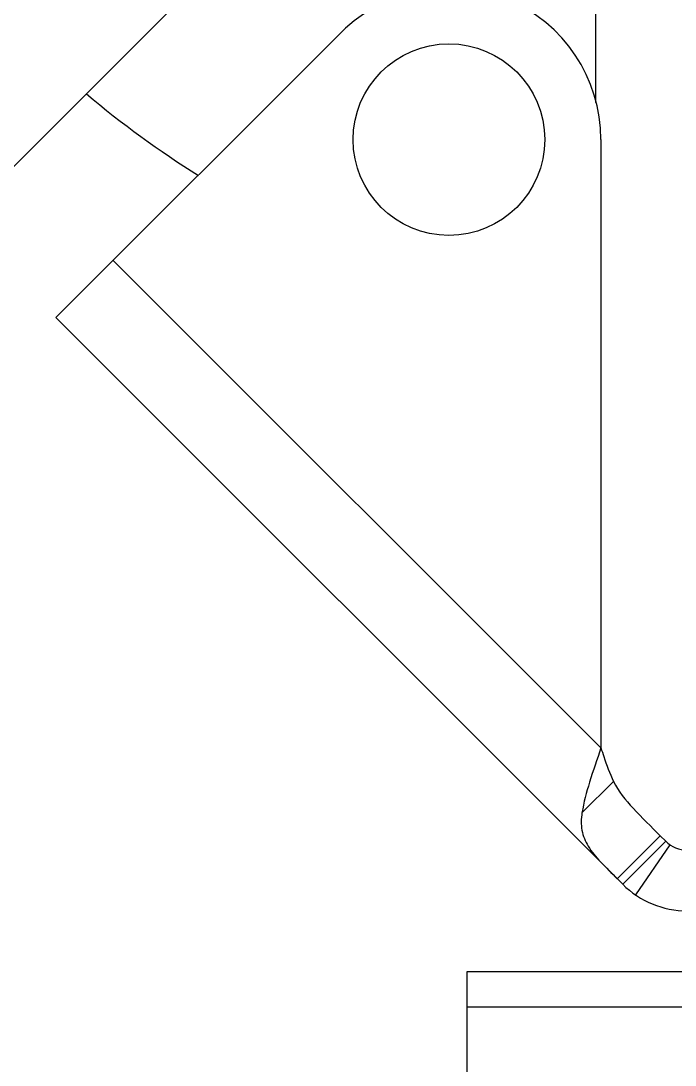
# Model space of a CAD drawing. Extents: x 1382187 to 1725648, y 860327 to 1571294.
# Drawn here: x 1529119 to 1529648, y 1235230 to 1236073 of the extents above; entities that cross this region are included whole.
import ezdxf

# ---------------------------------------------------------------- set-up
doc = ezdxf.new("R2010")
doc.units = 0
doc.header["$LTSCALE"] = 1000
doc.header["$MEASUREMENT"] = 0

msp = doc.modelspace()

# ---------------------------------------------------------------- linework, layer by layer
for p, q in [((1529320.42, 1236162.58), (1529083.34, 1235925.5)), ((1529583.55, 1236007.49), (1529583.53, 1236110.13)), ((1529147.77, 1235833.8), (1529378.24, 1236064.28)), ((1529587.64, 1235977.54), (1529587.64, 1235486.44)), ((1529587.64, 1235486.44), (1529194.02, 1235880.06)), ((1529147.77, 1235833.8), (1529605.21, 1235376.35)), ((1529597.75, 1235459.4), (1529572.34, 1235433.99)), ((1529600.85, 1235380.72), (1529635.54, 1235415.41)), ((1529605.21, 1235376.35), (1529639.91, 1235411.05)), ((1529635.54, 1235415.41), (1529639.91, 1235411.05)), ((1529643.36, 1235408.18), (1529615.57, 1235367.74)), ((1529692.01, 1235305.73), (1529479.39, 1235305.73)), ((1529692.01, 1235277.11), (1529479.39, 1235277.11))]:
    msp.add_line(p, q)
at = {"color": 7}
msp.add_line((1529479.39, 1235305.73), (1529479.39, 1234663.79), dxfattribs=at)
msp.add_circle((1529464.98, 1235977.54), 77.36)
for centre, radius, start, end in [((1529464.98, 1235977.54), 122.66, 0, 135), ((1529697.73, 1236641.06), 817.75, 230.01919, 237.86595), ((1529657.26, 1235428.39), 24.53, 225, 270), ((1529657.26, 1235428.39), 73.6, 225, 270)]:
    msp.add_arc(centre, radius, start, end)
for points, knots in [([(1529587.64, 1235486.44), (1529584.47, 1235477.22), (1529578.56, 1235460), (1529573.72, 1235442.36), (1529572.34, 1235433.99)], [0, 0, 0, 0, 0.53484, 1, 1, 1, 1]), ([(1529587.64, 1235486.44), (1529588.4, 1235484.11), (1529591.36, 1235474.95), (1529594.63, 1235465.85), (1529597.75, 1235459.4)], [0, 0, 0, 0, 0.255061, 1, 1, 1, 1]), ([(1529597.75, 1235459.4), (1529601.64, 1235451.34), (1529614.39, 1235436.26), (1529628.16, 1235422.79), (1529635.54, 1235415.41)], [0, 0, 0, 0, 0.46168, 1, 1, 1, 1]), ([(1529572.34, 1235433.99), (1529571.58, 1235429.37), (1529571.3, 1235419.83), (1529577.1, 1235405.95), (1529587.93, 1235393.5), (1529596.32, 1235385.25), (1529600.85, 1235380.72)], [0, 0, 0, 0, 0.222359, 0.440545, 0.696247, 1, 1, 1, 1])]:
    msp.add_open_spline(points, degree=3, knots=knots)

doc.saveas('drawing.dxf')
